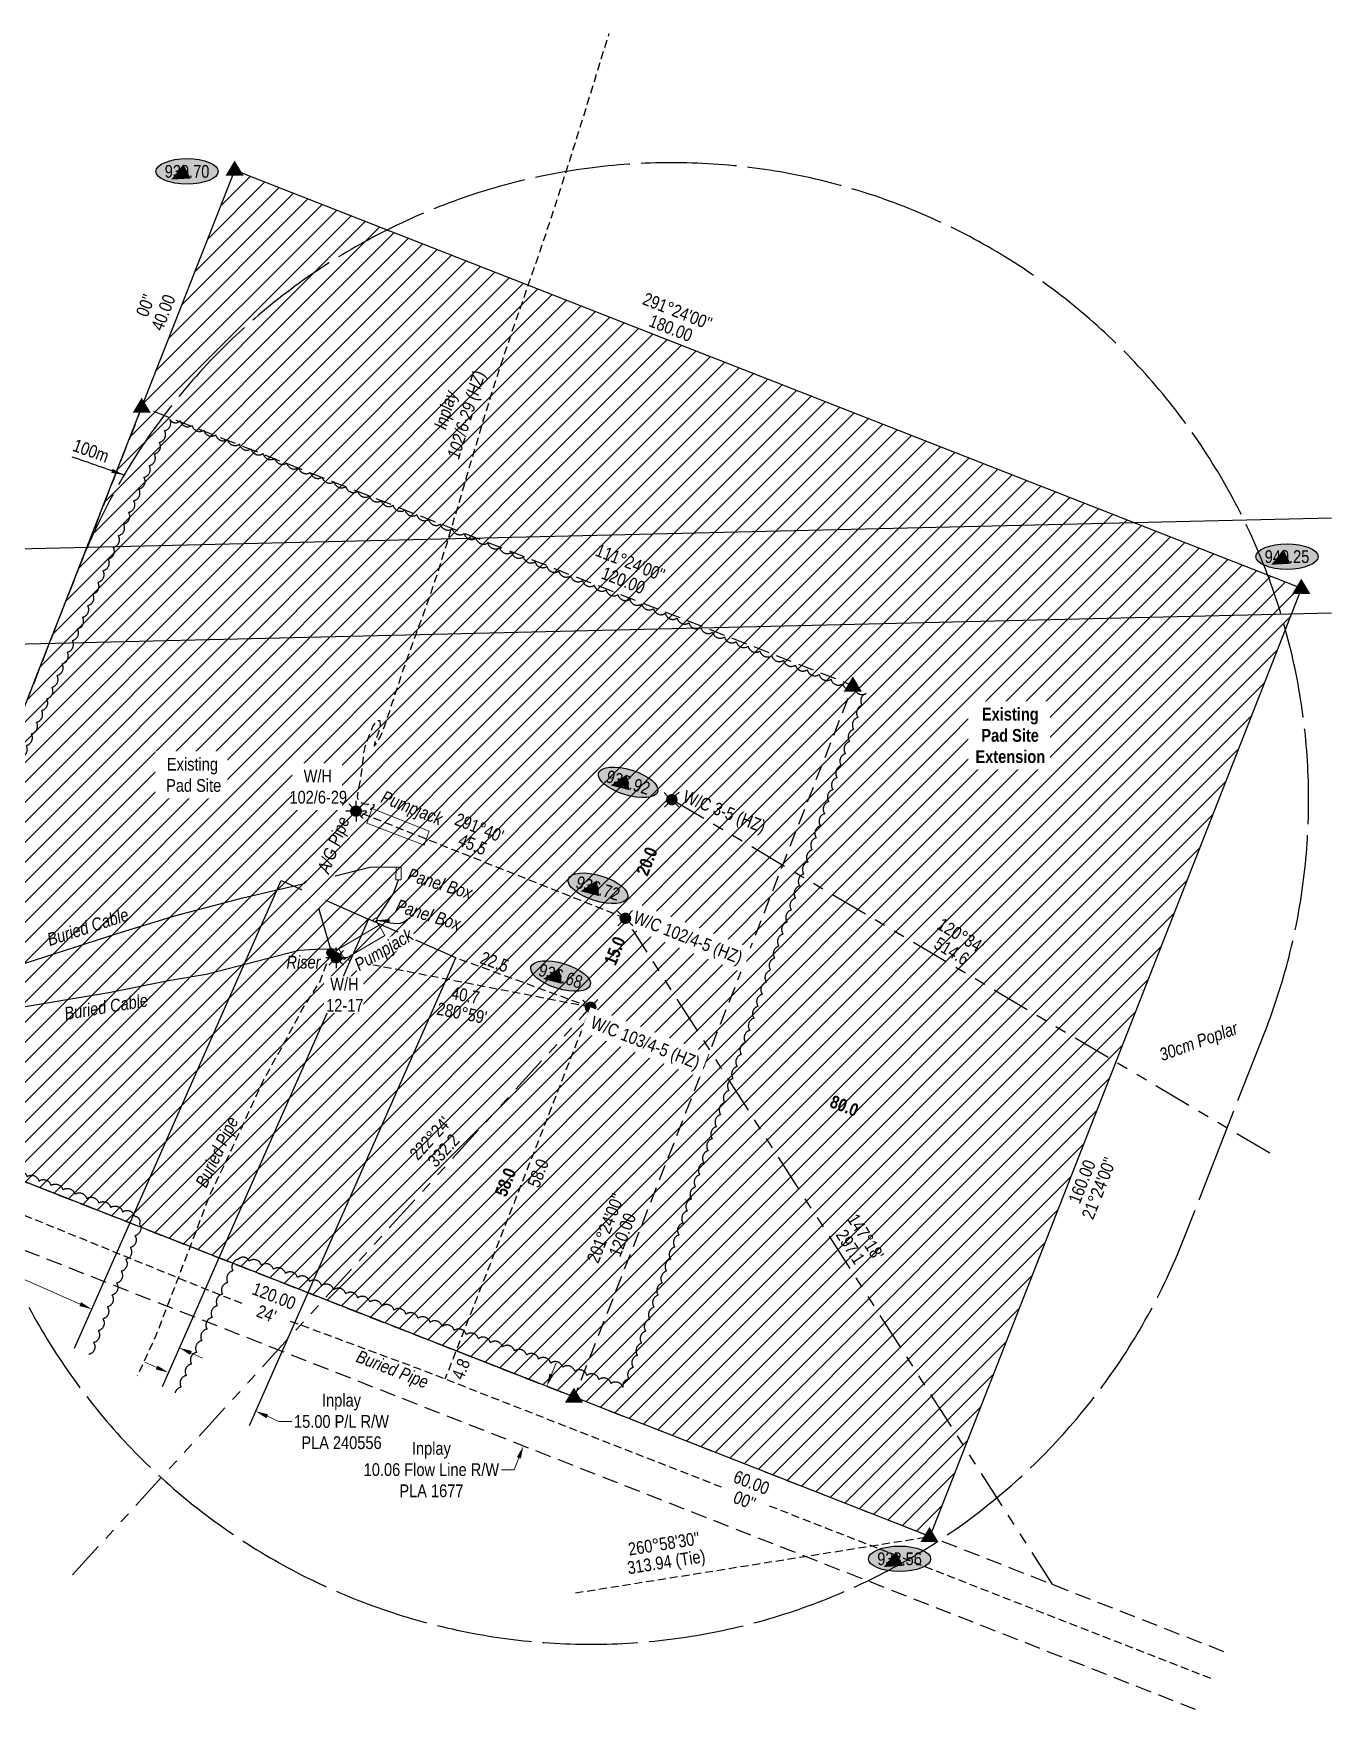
# Model space of a CAD drawing. Extents: x 606063 to 618175, y 5894688 to 5903993.
# Drawn here: x 616106 to 617125, y 5898707 to 5900023 of the extents above; entities that cross this region are included whole.
import ezdxf
from ezdxf.enums import TextEntityAlignment as Align

# ---------------------------------------------------------------- set-up
doc = ezdxf.new("R2010")
doc.units = 0
doc.header["$LTSCALE"] = 5
doc.header["$PDMODE"] = 34
doc.header["$PDSIZE"] = 0.5
for name, pattern in [('0', [1, 1, 0]), ('DASHED1', [0.375, 0.25, -0.125]), ('foc-ACCESSROAD', [3.75, 2.5, -1.25]), ('foc-BUFFER', [16.75, 15, -1.75]), ('foc-DOT', [1, 0.2, -0.8]), ('foc-DRILLPATH', [14.75, 6, -1.75, 1.75, -1.75, 1.75, -1.75]), ('foc-FLOWLINE', [3.75, 2.5, -1.25]), ('foc-TIELINE', [1.875, 1.25, -0.625]), ('UG_PIPE', [1.875, 1.25, -0.625])]:
    doc.linetypes.add(name, pattern=pattern)
doc.layers.get('Defpoints').update_dxf_attribs({"color": 9})
for name, color, linetype in [('AS-CABLE', 224, 'foc-CABLE'), ('AS-PIPE-AG', 44, 'Continuous'), ('AS-PIPE-UG', 44, 'UG_PIPE'), ('AS-PIPE-UG-T', 44, 'Continuous'), ('AS-SYMBOL', 7, 'Continuous'), ('AUX-BUFFER', 7, 'foc-BUFFER'), ('C-FLOWLINE', 13, 'foc-FLOWLINE'), ('C-RW', 13, 'Continuous'), ('C-WS', 13, 'foc-ACCESSROAD'), ('C-WS-S', 13, 'Continuous'), ('DETAIL-HZ-Existing', 8, 'foc-DOT'), ('DRILL-T', 8, 'Continuous'), ('F-RW', 190, 'Continuous'), ('L-BD', 7, 'Continuous'), ('L-MON', 1, 'Continuous'), ('L-TIE', 7, 'foc-TIELINE'), ('P-ELEVATION', 7, 'Continuous'), ('P-PDRILLPATH', 12, 'foc-DRILLPATH'), ('P-PROPOSED', 10, 'Continuous'), ('P-PROPOSED-EXISTING-H', 59, 'Continuous'), ('P-TXT', 4, 'Continuous'), ('T-BUSH', 110, '0'), ('T-BUSH-T', 110, 'Continuous'), ('T-TIE', 201, 'foc-TIELINE')]:
    doc.layers.add(name, color=color, linetype=linetype)
for name, color, linetype, lineweight in [('AS-GENERAL', 48, 'Continuous', 18), ('C-FLOWLINE-T', 13, 'Continuous', 9), ('C-RW-T', 13, 'Continuous', 9), ('C-WS-T', 13, 'Continuous', 9), ('T-TIE-T', 201, 'Continuous', 18)]:
    doc.layers.add(name, color=color, linetype=linetype, lineweight=lineweight)
doc.styles.add('80', font='ARIALN.TTF', dxfattribs={"height": 10})
doc.styles.add('80CG', font='ARIALN.TTF', dxfattribs={"height": 10})
doc.styles.add('80L', font='ARIALN.TTF', dxfattribs={"height": 10})
doc.styles.add('80LS', font='ARIALNI.TTF', dxfattribs={"height": 10})
doc.styles.add('BOLD', font='ARIALNB.TTF')
doc.styles.add('foc-LtypeFont', font='ARIALN.TTF', dxfattribs={"height": 7.35})
doc.linetypes.add('foc-CABLE', pattern='A,2,-1,["C",foc-LtypeFont,S=0.2,R=0,X=-0.625,Y=-0.75],-1.24,8', length=12.24)
doc.dimstyles.new('CG2011', dxfattribs={"dimscale": 5, "dimtxt": 9, "dimasz": 2, "dimexe": 0.2, "dimexo": 0.0625, "dimgap": 0.5, "dimtad": 0, "dimtih": 1, "dimtoh": 1, "dimzin": 0, "dimdsep": 46, "dimtxsty": '80CG', "dimcen": 0.1, "dimse1": 1, "dimse2": 1, "dimclrd": 256, "dimclrt": 256, "dimaunit": 1, "dimadec": 4, "dimazin": 0, "dimtfac": 0.06, "dimtofl": 0, "dimtmove": 0, "dimatfit": 1, "dimfxl": 0.2, "dimtolj": 1, "dimtzin": 0, "dimlwd": -1, "dimarcsym": 0})
doc.dimstyles.new('Compass 5 000', dxfattribs={"dimscale": 5, "dimtxt": 9, "dimasz": 2, "dimexe": 0.2, "dimexo": 0.0625, "dimgap": 0.5, "dimtad": 0, "dimtih": 1, "dimtoh": 1, "dimzin": 0, "dimdsep": 46, "dimtxsty": '80CG', "dimcen": 0.1, "dimse1": 1, "dimse2": 1, "dimclrd": 256, "dimclrt": 256, "dimaunit": 1, "dimadec": 4, "dimazin": 0, "dimtfac": 0.06, "dimtofl": 0, "dimtmove": 0, "dimatfit": 1, "dimfxl": 0.2, "dimtolj": 1, "dimtzin": 0, "dimlwd": -1, "dimarcsym": 0})

# ---------------------------------------------------------------- blocks, each defined once
blk = doc.blocks.new('*D527')
at = {"layer": 'C-FLOWLINE-T', "transparency": 16777216}
for p, q in [((616512.7, 5898970.1), (616516.3, 5898979.4)), ((616487, 5898904.7), (616483.4, 5898895.4)), ((616483.4, 5898895.4), (616473.4, 5898895.4))]:
    blk.add_line(p, q, dxfattribs=at)
for points in [[(616511.1, 5898970.7), (616514.2, 5898969.5), (616509, 5898960.8)], [(616485.5, 5898905.3), (616488.6, 5898904.1), (616490.7, 5898914)]]:
    blk.add_solid(points, dxfattribs=at)
at = {"layer": 'Defpoints', "color": 0, "transparency": 16777216}
for p in [(616567.5, 5898937.9), (616490.7, 5898914), (616549.1, 5898891.1)]:
    blk.add_point(p, dxfattribs=at)
at = {"layer": 'C-FLOWLINE-T', "transparency": 16777216, "insert": (616418.4, 5898895.4), "char_height": 10, "attachment_point": 5, "style": '80CG'}
blk.add_mtext('\\A1;Inplay\\P10.06 Flow Line R/W\\PPLA 1677', dxfattribs=at)
blk = doc.blocks.new('*D528')
at = {"layer": 'C-RW-T', "transparency": 16777216}
for p, q in [((616088.8, 5899049.2), (616078.8, 5899049.2)), ((616142.7, 5899025.4), (616088.8, 5899049.2)), ((616229.6, 5898987), (616238.7, 5898983))]:
    blk.add_line(p, q, dxfattribs=at)
for points in [[(616143.3, 5899026.9), (616142, 5899023.9), (616151.8, 5899021.4)], [(616230.3, 5898988.6), (616228.9, 5898985.5), (616220.4, 5898991.1)]]:
    blk.add_solid(points, dxfattribs=at)
at = {"layer": 'Defpoints', "color": 0, "transparency": 16777216}
for p in [(616221.2, 5899178.5), (616289.8, 5899148.2), (616220.4, 5898991.1)]:
    blk.add_point(p, dxfattribs=at)
at = {"layer": 'C-RW-T', "transparency": 16777216, "insert": (616039.8, 5899049.2), "char_height": 10, "attachment_point": 5, "style": '80CG'}
blk.add_mtext('\\A1;Inplay\\P15.00 P/L R/W\\PPlan 012 3586\\PPLA 010634', dxfattribs=at)
blk = doc.blocks.new('WC')
at = {"layer": 'L-MON'}
h = blk.add_hatch(color=255, dxfattribs=at)
h.dxf.hatch_style = 1
edge = h.paths.add_edge_path()
edge.add_arc((0, 0), 0.9, 0, 360)
at = {"layer": 'L-MON', "color": 240, "flags": 128}
for points in [[(-0.62, 0.5), (-1.23, 1.12)], [(0.52, 0.61), (1.13, 1.21)], [(-1.18, -1.18), (-0.56, -0.57)], [(1.16, -1.18), (0.56, -0.57)]]:
    blk.add_lwpolyline(points, dxfattribs=at)
at = {"layer": 'L-MON', "color": 240}
for radius in [0.8, 0.373]:
    blk.add_circle((0, 0), radius, dxfattribs=at)
blk = doc.blocks.new('we')
at = {"layer": 'P-ELEVATION'}
h = blk.add_hatch(color=111, dxfattribs=at)
h.dxf.hatch_style = 1
edge = h.paths.add_edge_path()
edge.add_ellipse((0, 0), major_axis=(-24.4, 0), ratio=0.410256, start_angle=0, end_angle=360)
at = {"layer": 'P-ELEVATION', "color": 7, "flags": 128}
blk.add_lwpolyline([(0, 0, 12.5, 0, 0), (-12.4, -6.4, 0, 0, 0)], format="xyseb", dxfattribs=at)
at = {"layer": 'P-ELEVATION', "color": 7}
blk.add_ellipse((0, 0), major_axis=(-24.4, 0), ratio=0.410256, dxfattribs=at)
at = {"layer": 'P-ELEVATION', "style": '80'}
blk.add_attdef('ELEVATION', text='', height=10, dxfattribs=at).set_placement((0, 0), align=Align.MIDDLE_CENTER)
blk = doc.blocks.new('RISER')
h = blk.add_hatch(color=255)
h.dxf.hatch_style = 1
edge = h.paths.add_edge_path()
edge.add_arc((0, 0), 0.7, 0, 360)
blk.add_hatch(color=48).paths.add_polyline_path([(0.58, -0.15), (-0.58, -0.15, 0.774597)])
at = {"color": 48}
blk.add_line((-0.58, -0.15), (0.58, -0.15), dxfattribs=at)
blk.add_circle((0, 0), 0.6, dxfattribs=at)
blk = doc.blocks.new('GAS')
h = blk.add_hatch(color=255)
h.dxf.hatch_style = 1
edge = h.paths.add_edge_path()
edge.add_arc((0, 0), 0.9, 0, 360)
for p, q in [((-0.81, 0), (-1.62, 0)), ((-0.57, 0.57), (-1.14, 1.14)), ((0, 0.81), (0, 1.62)), ((0.57, 0.57), (1.14, 1.14)), ((1.62, 0), (0.81, 0)), ((-0.57, -0.57), (-1.14, -1.14)), ((0, -0.81), (0, -1.62)), ((1.14, -1.14), (0.57, -0.57))]:
    blk.add_line(p, q)
blk.add_circle((0, 0), 0.8)
blk = doc.blocks.new('STRIA')
blk.add_hatch(color=255).paths.add_polyline_path([(-0.04, 1.52), (-1.47, -0.87), (1.39, -0.87)])
blk = doc.blocks.new('STRIAA')
blk.add_blockref('STRIA', (0, 0))
blk = doc.blocks.new('STRIB')
at = {"color": 1}
blk.add_solid([(-1.12, -0.67), (-0.04, 1.13), (1.04, -0.67)], dxfattribs=at)
blk = doc.blocks.new('STRIBB')
blk.add_blockref('STRIB', (0, 0))
blk = doc.blocks.new('STRICC')
for name in ['STRIAA', 'STRIBB']:
    blk.add_blockref(name, (0, 0))
blk = doc.blocks.new('fdspike')
blk.add_blockref('STRICC', (0, 0))
blk = doc.blocks.new('TRIA')
blk.add_hatch(color=255).paths.add_polyline_path([(-0.04, 1.52), (-1.47, -0.87), (1.39, -0.87)])
blk = doc.blocks.new('TRIAA')
blk.add_blockref('TRIA', (0, 0))
blk = doc.blocks.new('TRIB')
at = {"color": 1}
blk.add_lwpolyline([(-1.12, -0.67), (-0.04, 1.13), (1.04, -0.67)], close=True, dxfattribs=at)
blk = doc.blocks.new('TRIBB')
blk.add_blockref('TRIB', (0, 0))
blk = doc.blocks.new('TRICC')
for name in ['TRIAA', 'TRIBB']:
    blk.add_blockref(name, (0, 0))
blk = doc.blocks.new('plspike')
blk.add_blockref('TRICC', (0, 0))
blk = doc.blocks.new('*D600')
at = {"layer": 'C-RW-T', "transparency": 16777216}
for p, q in [((616202.7, 5898975.6), (616193.5, 5898979.7)), ((616289.6, 5898937.3), (616298.7, 5898933.2)), ((616298.7, 5898933.2), (616308.7, 5898933.2))]:
    blk.add_line(p, q, dxfattribs=at)
for points in [[(616203.4, 5898977.1), (616202, 5898974.1), (616211.8, 5898971.6)], [(616290.2, 5898938.8), (616288.9, 5898935.7), (616280.4, 5898941.3)]]:
    blk.add_solid(points, dxfattribs=at)
at = {"layer": 'Defpoints', "color": 0, "transparency": 16777216}
for p in [(616327.4, 5899233.3), (616396, 5899203), (616280.4, 5898941.3)]:
    blk.add_point(p, dxfattribs=at)
at = {"layer": 'C-RW-T', "transparency": 16777216, "insert": (616347.8, 5898933.2), "char_height": 10, "attachment_point": 5, "style": '80CG'}
blk.add_mtext('\\A1;Inplay\\P15.00 P/L R/W\\PPLA 240556', dxfattribs=at)

msp = doc.modelspace()

# ---------------------------------------------------------------- linework, layer by layer
at = {"layer": 'AS-CABLE', "flags": 128}
for points in [[(615453.488, 5899452.937), (615457.103, 5899451.715), (615535.473, 5899426.355), (615623.773, 5899389.93), (615760.793, 5899344.125), (615851.503, 5899311.535), (615955.528, 5899278.005), (616021.308, 5899266.09), (616050.333, 5899256.705), (616085.168, 5899256.63), (616165.128, 5899270.07), (616212.083, 5899279.37), (616241.523, 5899284.43), (616314.478, 5899303.295), (616327.063, 5899303.845), (616345.713, 5899304.19)], [(616021.308, 5899266.09), (616051.743, 5899276.125), (616099.528, 5899292.87), (616171.578, 5899316.34), (616217.818, 5899330.505), (616270.273, 5899344.34), (616324.253, 5899356.92), (616371.198, 5899368.695), (616392.638, 5899368.21)], [(616375.538, 5899327.805), (616388.678, 5899347.65), (616392.538, 5899358.34)], [(616377.388, 5899322.795), (616375.061, 5899326.204)]]:
    msp.add_lwpolyline(points, dxfattribs=at)
at = {"layer": 'AS-GENERAL', "flags": 128}
for points in [[(616390.638, 5899368.23), (616390.538, 5899358.36), (616394.537, 5899358.32), (616394.637, 5899368.19)], [(616345.713, 5899304.19), (616377.388, 5899322.795), (616381.798, 5899314.71), (616350.208, 5899296.165)]]:
    msp.add_lwpolyline(points, close=True, dxfattribs=at)
at = {"layer": 'AS-PIPE-AG', "flags": 128}
msp.add_lwpolyline([(616348.228, 5899295.82), (616340.643, 5899299.045), (616341.803, 5899302.065), (616340.263, 5899304.42), (616339.088, 5899304.415), (616330.148, 5899335.055), (616355.333, 5899399.705), (616354.748, 5899400.16), (616361.438, 5899417.145)], dxfattribs=at)
at = {"layer": 'AS-PIPE-UG', "flags": 128}
for points in [[(617030.361, 5898731.456), (616409.263, 5898974.225), (616256.173, 5899030.955), (616108.153, 5899091.125), (615975.838, 5899143.08), (615745.198, 5899232.43), (615583.208, 5899294.565), (615462.513, 5899345.525), (615417.71, 5899361.633)], [(616339.243, 5899301.18), (616330.973, 5899279.07), (616317.218, 5899257.325), (616303.348, 5899231.43), (616286.503, 5899201.31), (616259.503, 5899142.645), (616244.078, 5899110.47), (616226.348, 5899063.685), (616201.598, 5898999.42), (616187.406, 5898968.981)]]:
    msp.add_lwpolyline(points, dxfattribs=at)
at = {"layer": 'C-FLOWLINE', "flags": 128}
for points in [[(617040.694, 5898752.46), (615426.815, 5899384.869)], [(617018.422, 5898707.184), (615410.085, 5899337.421)]]:
    msp.add_lwpolyline(points, dxfattribs=at)
at = {"layer": 'C-RW', "flags": 128}
for points in [[(616138.278, 5898990.67), (616160.767, 5899041.629), (616181.105, 5899087.71), (616300.342, 5899357.875), (616368.928, 5899327.403), (616251.027, 5899060.341), (616230.684, 5899014.263), (616206.895, 5898960.377)], [(616275.48, 5898930.098), (616437.513, 5899297.125), (616368.928, 5899327.403)]]:
    msp.add_lwpolyline(points, dxfattribs=at)
at = {"layer": 'C-WS', "flags": 128}
msp.add_lwpolyline([(615426.815, 5899384.869), (615972.27, 5899171.129), (616530.696, 5898952.306), (616749.519, 5899510.732), (616191.093, 5899729.555), (616036.093, 5899334.003), (615938.937, 5899291.553), (615463.286, 5899477.94)], dxfattribs=at)
at = {"layer": 'F-RW', "flags": 128}
for points in [[(615437.626, 5899587.506), (615460.828, 5899603.2), (617125.179, 5899642.589)], [(617125.179, 5899567.597), (615494.784, 5899529.011), (615479.622, 5899519.63)]]:
    msp.add_lwpolyline(points, dxfattribs=at)
at = {"layer": 'L-TIE'}
for p, q in [((616543.433, 5899258.39, 4684.595), (616343.618, 5899297.18, 4682.05)), ((616531.476, 5898798.695), (616809.86, 5898842.914))]:
    msp.add_line(p, q, dxfattribs=at)
at = {"layer": 'P-PDRILLPATH', "flags": 128}
for points in [[(617076.695, 5899143.855), (616607.228, 5899421.265)], [(616906.427, 5898805.073), (616570.728, 5899328.19)], [(616136.637, 5898812.87), (616543.433, 5899258.39)]]:
    msp.add_lwpolyline(points, dxfattribs=at)
at = {"layer": 'T-BUSH', "flags": 128}
for points in [[(615557.623, 5899776.892, 0.52056705), (615557.83, 5899766.898, 0.52056705), (615558.036, 5899756.904, 0.52056705), (615558.242, 5899746.91, 0.52056705), (615558.449, 5899736.916, 0.52056705), (615558.655, 5899726.922, 0.52056705), (615558.861, 5899716.928, 0.52056705), (615559.068, 5899706.934, 0.52056705), (615559.274, 5899696.94, 0.52056705), (615559.48, 5899686.946, 0.52056705), (615559.687, 5899676.952, 0.52056705), (615559.893, 5899666.958, 0.52056705), (615560.099, 5899656.964, 0.52056705), (615560.306, 5899646.97, 0.52056705), (615560.512, 5899636.976, 0.52056705), (615560.718, 5899626.982, 0.52056705), (615560.925, 5899616.988, 0.52056705), (615561.131, 5899606.994, 0.52056705), (615561.337, 5899597, 0.52056705), (615561.544, 5899587.006, 0.52056705), (615561.75, 5899577.012, 0.52056705), (615561.956, 5899567.018, 0.52056705), (615562.163, 5899557.024, 0.52056705), (615562.369, 5899547.03, 0.52056705), (615562.576, 5899537.036, 0.52056705), (615562.782, 5899527.042, 0.52056705), (615562.988, 5899517.048, 0.52056705), (615563.195, 5899507.054, 0.52056705), (615563.401, 5899497.06, 0.52056705), (615563.607, 5899487.066, 0.52056705), (615563.814, 5899477.072, 0.52056705), (615564.02, 5899467.078, 0.52056705), (615564.226, 5899457.084, 0.52056705), (615564.433, 5899447.09, 0.52056705), (615567.34, 5899438.505, 0.52056705), (615575.421, 5899432.621, 0.52056705), (615583.501, 5899426.737, 0.52056705), (615591.582, 5899420.853, 0.52056705), (615600.979, 5899417.517, 0.52056705), (615610.456, 5899414.34, 0.52056705), (615619.934, 5899411.162, 0.52056705), (615629.411, 5899407.984, 0.52056705), (615638.889, 5899404.806, 0.52056705), (615648.366, 5899401.628, 0.52056705), (615657.844, 5899398.45, 0.52056705), (615667.321, 5899395.272, 0.52056705), (615676.799, 5899392.095, 0.52056705), (615686.277, 5899388.917, 0.52056705), (615695.754, 5899385.739, 0.52056705), (615705.232, 5899382.561, 0.52056705), (615714.709, 5899379.383, 0.52056705), (615724.187, 5899376.205, 0.52056705), (615733.664, 5899373.027, 0.52056705), (615743.142, 5899369.85, 0.52056705), (615752.62, 5899366.672, 0.52056705), (615762.097, 5899363.494, 0.52056705), (615771.575, 5899360.316, 0.52056705), (615781.052, 5899357.138, 0.52056705), (615790.53, 5899353.96, 0.52056705), (615800.007, 5899350.782, 0.52056705), (615809.485, 5899347.605, 0.52056705), (615818.963, 5899344.427, 0.52056705), (615828.44, 5899341.249, 0.52056705), (615837.918, 5899338.071, 0.52056705), (615847.395, 5899334.893, 0.52056705), (615856.873, 5899331.715, 0.52056705), (615866.35, 5899328.537, 0.52056705), (615875.828, 5899325.359, 0.52056705), (615885.306, 5899322.182, 0.52056705), (615894.783, 5899319.004, 0.52056705), (615904.261, 5899315.826, 0.52056705), (615913.738, 5899312.648, 0.52056705), (615923.216, 5899309.47, 0.52056705), (615932.693, 5899306.292, 0.52056705), (615942.171, 5899303.114, 0.52056705), (615951.648, 5899299.937, 0.52056705), (615961.126, 5899296.759, 0.52056705), (615970.649, 5899294.204, 0.52056705), (615980.484, 5899295.99, 0.52056705), (615990.319, 5899297.777, 0.52056705), (616000.154, 5899299.563, 0.52056705), (616009.99, 5899301.349, 0.52056705), (616018.61, 5899305.494, 0.52056705), (616025.774, 5899312.465, 0.52056705), (616032.938, 5899319.437, 0.52056705), (616039.863, 5899326.573, 0.52056705), (616043.886, 5899335.725, 0.52056705), (616047.908, 5899344.876, 0.52056705), (616051.931, 5899354.027, 0.52056705), (616055.953, 5899363.178, 0.52056705), (616059.976, 5899372.329, 0.52056705), (616063.998, 5899381.48, 0.52056705), (616068.02, 5899390.631, 0.52056705), (616072.043, 5899399.782, 0.52056705), (616076.065, 5899408.933, 0.52056705), (616080.088, 5899418.085, 0.52056705), (616084.11, 5899427.236, 0.52056705), (616088.133, 5899436.387, 0.52056705), (616092.155, 5899445.538, 0.52056705), (616096.178, 5899454.689, 0.52056705), (616100.2, 5899463.84, 0.52056705), (616104.223, 5899472.991, 0.52056705), (616108.245, 5899482.142, 0.52056705), (616112.268, 5899491.293, 0.52056705), (616116.29, 5899500.444, 0.52056705), (616120.313, 5899509.596, 0.52056705), (616124.335, 5899518.747, 0.52056705), (616128.358, 5899527.898, 0.52056705), (616132.38, 5899537.049, 0.52056705), (616136.403, 5899546.2, 0.52056705), (616140.425, 5899555.351, 0.52056705), (616144.448, 5899564.502, 0.52056705), (616148.47, 5899573.653, 0.52056705), (616152.493, 5899582.804, 0.52056705), (616156.515, 5899591.956, 0.52056705), (616160.537, 5899601.107, 0.52056705), (616164.56, 5899610.258, 0.52056705), (616168.582, 5899619.409, 0.52056705), (616172.605, 5899628.56, 0.52056705), (616176.627, 5899637.711, 0.52056705), (616180.65, 5899646.862, 0.52056705), (616184.672, 5899656.013, 0.52056705), (616188.695, 5899665.164, 0.52056705), (616192.717, 5899674.316, 0.52056705), (616196.74, 5899683.467, 0.52056705), (616200.762, 5899692.618, 0.52056705), (616204.785, 5899701.769, 0.52056705), (616208.807, 5899710.92, 0.52056705), (616212.83, 5899720.071, 0.52056705), (616221.162, 5899718.719, 0.52056705), (616230.452, 5899715.031, 0.52056705), (616239.743, 5899711.343, 0.52056705), (616249.034, 5899707.654, 0.52056705), (616258.325, 5899703.966, 0.52056705), (616267.616, 5899700.277, 0.52056705), (616276.906, 5899696.589, 0.52056705), (616286.197, 5899692.9, 0.52056705), (616295.488, 5899689.212, 0.52056705), (616304.779, 5899685.524, 0.52056705), (616314.07, 5899681.835, 0.52056705), (616323.36, 5899678.147, 0.52056705), (616332.651, 5899674.458, 0.52056705), (616341.942, 5899670.77, 0.52056705), (616351.233, 5899667.082, 0.52056705), (616360.523, 5899663.393, 0.52056705), (616369.814, 5899659.705, 0.52056705), (616379.105, 5899656.016, 0.52056705), (616388.396, 5899652.328, 0.52056705), (616397.687, 5899648.64, 0.52056705), (616406.977, 5899644.951, 0.52056705), (616416.268, 5899641.263, 0.52056705), (616425.559, 5899637.574, 0.52056705), (616434.85, 5899633.886, 0.52056705), (616444.141, 5899630.198, 0.52056705), (616453.431, 5899626.509, 0.52056705), (616462.722, 5899622.821, 0.52056705), (616472.013, 5899619.132, 0.52056705), (616481.304, 5899615.444, 0.52056705), (616490.595, 5899611.756, 0.52056705), (616499.885, 5899608.067, 0.52056705), (616509.176, 5899604.379, 0.52056705), (616518.467, 5899600.69, 0.52056705), (616527.758, 5899597.002, 0.52056705), (616537.048, 5899593.313, 0.52056705), (616546.339, 5899589.625, 0.52056705), (616555.63, 5899585.937, 0.52056705), (616564.921, 5899582.248, 0.52056705), (616574.212, 5899578.56, 0.52056705), (616583.502, 5899574.871, 0.52056705), (616592.793, 5899571.183, 0.52056705), (616602.084, 5899567.495, 0.52056705), (616611.375, 5899563.806, 0.52056705), (616620.666, 5899560.118, 0.52056705), (616629.956, 5899556.429, 0.52056705), (616639.247, 5899552.741, 0.52056705), (616648.538, 5899549.053, 0.52056705), (616657.829, 5899545.364, 0.52056705), (616667.119, 5899541.676, 0.52056705), (616676.41, 5899537.987, 0.52056705), (616685.701, 5899534.299, 0.52056705), (616694.992, 5899530.611, 0.52056705), (616704.283, 5899526.922, 0.52056705), (616713.573, 5899523.234, 0.52056705), (616722.864, 5899519.545, 0.52056705), (616732.155, 5899515.857, 0.52056705), (616741.446, 5899512.169, 0.52056705), (616750.737, 5899508.48, 0.52056705), (616759.909, 5899504.737, 0.52056705), (616756.641, 5899495.29, 0.52056705), (616753.373, 5899485.844, 0.52056705), (616750.105, 5899476.397, 0.52056705), (616746.837, 5899466.95, 0.52056705), (616743.569, 5899457.503, 0.52056705), (616740.301, 5899448.056, 0.52056705), (616737.033, 5899438.609, 0.52056705), (616733.765, 5899429.162, 0.52056705), (616730.497, 5899419.715, 0.52056705), (616727.229, 5899410.269, 0.52056705), (616723.961, 5899400.822, 0.52056705), (616720.694, 5899391.375, 0.52056705), (616717.426, 5899381.928, 0.52056705), (616714.158, 5899372.481, 0.52056705), (616710.89, 5899363.034, 0.52056705), (616707.622, 5899353.587, 0.52056705), (616704.354, 5899344.14, 0.52056705), (616701.086, 5899334.693, 0.52056705), (616697.818, 5899325.247, 0.52056705), (616694.55, 5899315.8, 0.52056705), (616691.282, 5899306.353, 0.52056705), (616688.014, 5899296.906, 0.52056705), (616684.746, 5899287.459, 0.52056705), (616681.478, 5899278.012, 0.52056705), (616678.21, 5899268.565, 0.52056705), (616674.942, 5899259.118, 0.52056705), (616671.674, 5899249.671, 0.52056705), (616668.406, 5899240.225, 0.52056705), (616665.139, 5899230.778, 0.52056705), (616661.871, 5899221.331, 0.52056705), (616658.603, 5899211.884, 0.52056705), (616655.335, 5899202.437, 0.52056705), (616652.067, 5899192.99, 0.52056705), (616648.799, 5899183.543, 0.52056705), (616645.531, 5899174.096, 0.52056705), (616642.263, 5899164.65, 0.52056705), (616638.995, 5899155.203, 0.52056705), (616635.727, 5899145.756, 0.52056705), (616632.459, 5899136.309, 0.52056705), (616629.191, 5899126.862, 0.52056705), (616625.923, 5899117.415, 0.52056705), (616622.655, 5899107.968, 0.52056705), (616619.387, 5899098.521, 0.52056705), (616616.119, 5899089.074, 0.52056705), (616612.851, 5899079.628, 0.52056705), (616609.584, 5899070.181, 0.52056705), (616606.316, 5899060.734, 0.52056705), (616603.048, 5899051.287, 0.52056705), (616599.78, 5899041.84, 0.52056705), (616596.512, 5899032.393, 0.52056705), (616593.244, 5899022.946, 0.52056705), (616589.976, 5899013.499, 0.52056705), (616586.708, 5899004.052, 0.52056705), (616583.44, 5898994.606, 0.52056705), (616580.172, 5898985.159, 0.52056705), (616576.904, 5898975.712, 0.52056705), (616573.636, 5898966.265, 0.52056705), (616568.902, 5898959.809, 0.52056705), (616559.433, 5898963.012, 0.52056705), (616549.964, 5898966.216, 0.52056705), (616540.495, 5898969.419, 0.52056705), (616531.027, 5898972.622, 0.52056705), (616521.558, 5898975.826, 0.52056705), (616512.089, 5898979.029, 0.52056705), (616502.62, 5898982.233, 0.52056705), (616493.151, 5898985.436, 0.52056705), (616483.682, 5898988.64, 0.52056705), (616474.213, 5898991.843, 0.52056705), (616464.744, 5898995.047, 0.52056705), (616455.275, 5898998.25, 0.52056705), (616445.806, 5899001.454, 0.52056705), (616436.337, 5899004.657, 0.52056705), (616426.868, 5899007.86, 0.52056705), (616417.399, 5899011.064, 0.52056705), (616407.93, 5899014.267, 0.52056705), (616398.461, 5899017.471, 0.52056705), (616388.992, 5899020.674, 0.52056705), (616379.523, 5899023.878, 0.52056705), (616370.054, 5899027.081, 0.52056705), (616360.586, 5899030.285, 0.52056705), (616351.117, 5899033.488, 0.52056705), (616341.648, 5899036.692, 0.52056705), (616332.179, 5899039.895, 0.52056705), (616322.71, 5899043.098, 0.52056705), (616313.241, 5899046.302, 0.52056705), (616303.772, 5899049.505, 0.52056705), (616294.303, 5899052.709, 0.52056705), (616284.834, 5899055.912, 0.52056705), (616275.365, 5899059.116, 0.52056705), (616266.664, 5899060.563, 0.52056705), (616262.593, 5899051.434, 0.52056705), (616258.521, 5899042.305, 0.52056705), (616254.449, 5899033.176, 0.52056705), (616250.377, 5899024.046, 0.52056705), (616246.305, 5899014.917, 0.52056705), (616242.233, 5899005.788, 0.52056705), (616238.162, 5898996.659, 0.52056705), (616234.09, 5898987.529, 0.52056705), (616230.018, 5898978.4, 0.52056705), (616225.946, 5898969.271, 0.52056705), (616221.874, 5898960.142, 0.28188643), (616217.171, 5898955.84, 0.28188643)], [(615584.036, 5899205.451, -0.22955366), (615586.558, 5899210.138, -0.52056705), (615586.407, 5899220.133, -0.52056705), (615586.256, 5899230.128, -0.52056705), (615586.106, 5899240.123, -0.52056705), (615585.955, 5899250.118, -0.52056705), (615585.804, 5899260.113, -0.52056705), (615585.654, 5899270.108, -0.52056705), (615585.503, 5899280.103, -0.52056705), (615585.352, 5899290.098, -0.52056705), (615585.202, 5899300.093, -0.52056705), (615585.051, 5899310.088, -0.52056705), (615584.97, 5899315.461, -0.52056705), (615594.35, 5899312.006, -0.52056705), (615603.73, 5899308.551, -0.52056705), (615613.11, 5899305.096, -0.52056705), (615622.49, 5899301.641, -0.52056705), (615631.87, 5899298.186, -0.52056705), (615641.25, 5899294.731, -0.52056705), (615650.631, 5899291.276, -0.52056705), (615660.011, 5899287.821, -0.52056705), (615669.391, 5899284.366, -0.52056705), (615678.771, 5899280.91, -0.52056705), (615688.151, 5899277.455, -0.52056705), (615697.531, 5899274, -0.52056705), (615706.911, 5899270.545, -0.52056705), (615716.291, 5899267.09, -0.52056705), (615725.671, 5899263.635, -0.52056705), (615735.051, 5899260.18, -0.52056705), (615744.431, 5899256.725, -0.52056705), (615753.811, 5899253.27, -0.52056705), (615763.191, 5899249.815, -0.52056705), (615772.571, 5899246.359, -0.52056705), (615781.951, 5899242.904, -0.52056705), (615791.331, 5899239.449, -0.52056705), (615800.711, 5899235.994, -0.52056705), (615810.091, 5899232.539, -0.52056705), (615819.471, 5899229.084, -0.52056705), (615828.852, 5899225.629, -0.52056705), (615838.232, 5899222.174, -0.52056705), (615847.612, 5899218.719, -0.52056705), (615856.992, 5899215.264, -0.52056705), (615866.372, 5899211.808, -0.52056705), (615875.752, 5899208.353, -0.52056705), (615885.132, 5899204.898, -0.52056705), (615894.512, 5899201.443, -0.52056705), (615903.892, 5899197.988, -0.52056705), (615913.272, 5899194.533, -0.52056705), (615922.652, 5899191.078, -0.52056705), (615932.032, 5899187.623, -0.52056705), (615941.412, 5899184.168, -0.52056705), (615950.792, 5899180.713, -0.52056705), (615960.172, 5899177.257, -0.52056705), (615969.552, 5899173.802, -0.52056705), (615978.932, 5899170.347, -0.52056705), (615988.312, 5899166.892, -0.52056705), (615997.692, 5899163.437, -0.52056705), (616007.072, 5899159.982, -0.52056705), (616016.453, 5899156.527, -0.52056705), (616025.833, 5899153.072, -0.52056705), (616035.213, 5899149.617, -0.52056705), (616044.593, 5899146.162, -0.52056705), (616053.973, 5899142.706, -0.52056705), (616063.353, 5899139.251, -0.52056705), (616072.733, 5899135.796, -0.52056705), (616082.113, 5899132.341, -0.52056705), (616091.493, 5899128.886, -0.52056705), (616100.873, 5899125.431, -0.52056705), (616110.253, 5899121.976, -0.52056705), (616119.633, 5899118.521, -0.52056705), (616129.013, 5899115.066, -0.52056705), (616138.393, 5899111.611, -0.52056705), (616147.773, 5899108.155, -0.52056705), (616157.153, 5899104.7, -0.52056705), (616166.533, 5899101.245, -0.52056705), (616175.913, 5899097.79, -0.52056705), (616185.293, 5899094.335, -0.52056705), (616189.19, 5899088.4, -0.52056705), (616185.59, 5899079.074, -0.52056705), (616181.991, 5899069.749, -0.52056705), (616178.391, 5899060.423, -0.52056705), (616174.791, 5899051.098, -0.52056705), (616171.192, 5899041.772, -0.52056705), (616167.592, 5899032.447, -0.52056705), (616163.992, 5899023.121, -0.52056705), (616160.393, 5899013.796, -0.52056705), (616156.793, 5899004.47, -0.52056705), (616153.193, 5898995.145, -0.52056705), (616149.396, 5898985.906, -0.00871741), (616149.495, 5898985.717, -0.00871741)]]:
    msp.add_lwpolyline(points, format="xyb", dxfattribs=at)
at = {"layer": 'T-TIE', "elevation": -4684.595, "flags": 128}
msp.add_lwpolyline([(616543.433, 5899258.39), (616437.513, 5899297.125)], dxfattribs=at)
at = {"layer": 'T-TIE', "flags": 128}
msp.add_lwpolyline([(616543.433, 5899258.39), (616429.05, 5898966.49)], dxfattribs=at)

# ---------------------------------------------------------------- block references
for p, values in [((616226.531, 5899914.444), {'ELEVATION': '939.70'}), ((617090.25, 5899612.074), {'ELEVATION': '940.25'}), ((616786.018, 5898825.438), {'ELEVATION': '933.56'})]:
    msp.add_blockref('we', p).add_auto_attribs(values)
at = {"rotation": 342.6381659843117}
for p, values in [((616572.902, 5899434.898), {'ELEVATION': '936.92'}), ((616549.237, 5899351.777), {'ELEVATION': '936.72'}), ((616519.871, 5899282.933), {'ELEVATION': '936.68'})]:
    msp.add_blockref('we', p, dxfattribs=at).add_auto_attribs(values)
at = {"xscale": 5.000000000000015, "yscale": 5.000000000000015, "zscale": 5.000000000000015}
msp.add_blockref('WC', (616543.433, 5899258.39), dxfattribs=at)
at = {"layer": 'L-MON', "xscale": 5.000000000000015, "yscale": 5.000000000000015, "zscale": 5.000000000000015}
for name, p in [('plspike', (616264.063, 5899915.425)), ('fdspike', (616191.138, 5899729.325)), ('plspike', (617101.673, 5899587.165)), ('fdspike', (616749.528, 5899510.475)), ('fdspike', (616530.558, 5898952.275)), ('plspike', (616809.693, 5898842.885))]:
    msp.add_blockref(name, p, dxfattribs=at)
at = {"layer": 'L-MON', "color": 5, "xscale": 5.000000000000015, "yscale": 5.000000000000015, "zscale": 5.000000000000015}
msp.add_blockref('WC', (616607.228, 5899421.265, 4684.595), dxfattribs=at)

# ---------------------------------------------------------------- texts
at = {"insert": (616618.599, 5899429.108), "char_height": 10, "attachment_point": 1, "rotation": 338.601957, "style": '80L'}
msp.add_mtext_dynamic_manual_height_columns('\\pt100;W/C 3-5 (HZ)', width=67.48745, gutter_width=99.962, heights=[0], dxfattribs=at)
at = {"layer": 'AS-CABLE', "char_height": 10, "attachment_point": 1, "style": '80L'}
for insert, rotation in [((616115.338, 5899315.788), 18.042813), ((616129.151, 5899258.091), 9.541319)]:
    msp.add_mtext_dynamic_manual_height_columns('\\pi0.29898;{\\fArial Narrow|b0|i1|c0|p34;Buried Cable}', width=66.03452, gutter_width=99.962, heights=[0], dxfattribs=dict(at, insert=insert, rotation=rotation))
at = {"layer": 'AS-PIPE-UG-T', "char_height": 9.99615, "attachment_point": 1, "style": '80L'}
for insert, rotation in [((616232.537, 5899120.027), 64.457239), ((616361.771, 5898989.741), 338.823618)]:
    msp.add_mtext_dynamic_manual_height_columns('\\pi0.29886;{\\fArial Narrow|b0|i1|c0|p34;Buried Pipe}', width=59.01317, gutter_width=99.918, heights=[0], dxfattribs=dict(at, insert=insert, rotation=rotation))
at = {"layer": 'AUX-BUFFER', "insert": (616139.335, 5899704.762), "char_height": 10, "attachment_point": 1, "rotation": 340.177288, "style": '80L'}
msp.add_mtext_dynamic_manual_height_columns('100m', width=34.23455, gutter_width=225, heights=[0], dxfattribs=at)
at = {"layer": 'DRILL-T', "insert": (616414.244, 5899694.924), "char_height": 9.99615, "attachment_point": 1, "rotation": 72.859265, "style": '80L'}
msp.add_mtext_dynamic_manual_height_columns('\\pi20.00478;{\\fArial Narrow|b0|i1|c0|p34;Inplay\\P\\pi0.8989;102/6-29 (HZ)}', width=70.71399, gutter_width=100, heights=[0], dxfattribs=at)
at = {"layer": 'L-BD', "style": '80L'}
for s, height, rotation, p in [("00''", 9.9962, 68.6006, (616193.876, 5899809.191)), ('40.00', 9.9962, 68.6006, (616207.836, 5899803.72)), ("291°24'00''", 9.99615, 338.602, (616611.639, 5899804.723)), ('180.00', 9.9962, 338.602, (616606.442, 5899791.461)), ("111°24'00''", 9.99615, 338.6006, (616574.601, 5899607.389)), ('120.00', 9.9962, 338.6006, (616569.13, 5899593.428)), ('45.5', 9.9962, 338.3217, (616450.757, 5899386.098)), ("120°34'", 9.9962, 329.421, (616834.179, 5899314.734)), ('514.6', 9.9962, 329.421, (616826.933, 5899302.471)), ('40.7', 9.9962, 349.0138, (616445.098, 5899267.806, 4683.62)), ("280°59'", 9.9962, 349.0138, (616442.384, 5899253.822, 4683.62)), ("222°24'", 9.9962, 47.6014, (616417.404, 5899155.573)), ('332.2', 9.9962, 47.6014, (616427.923, 5899145.968)), ('160.00', 9.9962, 68.602, (616929.242, 5899121.545)), ("21°24'00''", 9.9962, 68.602, (616942.505, 5899116.348)), ("201°24'00''", 9.99615, 68.6006, (616555.104, 5899084.993)), ('120.00', 9.9962, 68.6006, (616568.366, 5899079.795)), ("147°18'", 9.9962, 302.6895, (616759.449, 5899078.065)), ('297.1', 9.9962, 302.6895, (616747.461, 5899070.372)), ("260°58'30''", 9.99615, 9.025634, (616600.976, 5898837.343))]:
    msp.add_text(s, height=height, rotation=rotation, dxfattribs=at).set_placement(p, align=Align.MIDDLE)
at = {"layer": 'L-BD', "color": 3, "style": 'BOLD'}
for s, rotation, p in [('20.0', 68.610678, (616588.157, 5899360.725)), ('15.0', 68.610678, (616562.995, 5899290.445, 370.848)), ('80.0', 338.601957, (616730.417, 5899180.403)), ('58.0', 68.610678, (616477.131, 5899108.882))]:
    msp.add_text(s, height=10, rotation=rotation, dxfattribs=at).set_placement(p)
at = {"layer": 'T-BUSH-T', "insert": (616988.481, 5899225.247), "char_height": 9.99615, "attachment_point": 1, "rotation": 20, "style": '80LS'}
msp.add_mtext_dynamic_manual_height_columns('\\pi0.36364;30cm Poplar', width=65.3818, gutter_width=99.962, heights=[0], dxfattribs=at)
at = {"layer": 'T-TIE-T', "style": '80L'}
msp.add_text('4.8', height=10, rotation=68.601957, dxfattribs=at).set_placement((616441.539, 5898974.37), align=Align.MIDDLE)
at = {"layer": 'T-TIE-T', "char_height": 10, "width": 43.63165, "attachment_point": 2, "style": '80L'}
for s, insert, rotation in [('22.5', (616469.727, 5899298.692), 339.9124), ('58.0', (616497.544, 5899129.948), 68.601957)]:
    msp.add_mtext(s, dxfattribs=dict(at, insert=insert, rotation=rotation))

# ---------------------------------------------------------------- leaders
at = {"layer": 'AUX-BUFFER', "path_type": 1}
msp.add_leader([(616177.052, 5899676.115), (616136.372, 5899690.241)], dimstyle='CG2011', override={"dimasz": 2, "dimgap": 0.5, "dimtad": 0}, dxfattribs=at)

# ---------------------------------------------------------------- next in the draw order: texts
at = {"layer": 'AS-GENERAL', "insert": (616401.368, 5899367.935), "char_height": 10, "attachment_point": 1, "rotation": 342.88975, "style": '80L', "bg_fill": 3, "box_fill_scale": 1.1, "bg_fill_color": 256, "bg_fill_transparency": 0}
msp.add_mtext_dynamic_manual_height_columns('\\pi0.32626;{\\fArial Narrow|b0|i1|c0|p34;Panel Box}', width=52.75348, gutter_width=99.962, heights=[0], dxfattribs=at)
at = {"layer": 'AS-GENERAL', "insert": (616304.276, 5899298.758), "char_height": 10, "attachment_point": 1, "style": '80L', "bg_fill": 3, "box_fill_scale": 1.1, "bg_fill_color": 256, "bg_fill_transparency": 0}
msp.add_mtext_dynamic_manual_height_columns('\\pi0.32626;{\\fArial Narrow|b0|i1|c0|p34;Riser}', width=27.82169, gutter_width=99.962, heights=[0], dxfattribs=at)
at = {"layer": 'AS-PIPE-AG', "insert": (616320.194, 5899344.992), "char_height": 10, "attachment_point": 1, "rotation": 68.716143, "style": '80L', "bg_fill": 2}
msp.add_mtext_dynamic_manual_height_columns('\\pi22.86552;{\\fArial Narrow|b0|i1|c0|p34;A/G Pipe}', width=91.2972, gutter_width=99.918, heights=[0], dxfattribs=at)

# ---------------------------------------------------------------- next in the draw order: linework, layer by layer
at = {"layer": 'AS-GENERAL', "flags": 128}
for points in [[(616371.803, 5899414.28), (616416.748, 5899396.48), (616412.698, 5899385.46), (616367.608, 5899402.745)], [(616376.134, 5899327.003), (616373.809, 5899325.273), (616372.616, 5899326.877), (616374.941, 5899328.607)]]:
    msp.add_lwpolyline(points, close=True, dxfattribs=at)
at = {"layer": 'DETAIL-HZ-Existing', "linetype": 'DASHED1', "ltscale": 5, "flags": 128}
msp.add_lwpolyline([(616362.975, 5899407.667), (616362.975, 5899407.667), (616363.953, 5899408.591), (616365.174, 5899409.821), (616366.942, 5899411.163), (616368.469, 5899412.15), (616369.695, 5899413.179), (616371.368, 5899414.32), (616373.424, 5899416.17), (616373.346, 5899417.368), (616370.746, 5899417.306), (616368.342, 5899417.448), (616366.233, 5899417.798), (616364.167, 5899418.449), (616362.901, 5899419.119), (616362.078, 5899420.049), (616361.769, 5899420.443), (616361.307, 5899420.931), (616360.729, 5899422.118), (616360.289, 5899423.758), (616360.845, 5899427.722), (616362.196, 5899433.956), (616363.245, 5899440.283), (616364.145, 5899446.556), (616364.813, 5899452.124), (616365.138, 5899457.334), (616366.683, 5899463.822), (616369.449, 5899471.59), (616372.479, 5899478.715), (616375.822, 5899483.246), (616378.016, 5899483.498), (616378.247, 5899480.153), (616377.343, 5899476.08), (616376.376, 5899472.606), (616375.058, 5899469.174), (616373.701, 5899465.29), (616373.524, 5899464.286), (616373.49, 5899463.635), (616373.886, 5899463.794), (616374.861, 5899464.868), (616376.309, 5899467.053), (616378.128, 5899470.448), (616380.212, 5899475.349), (616382.563, 5899481.606), (616385.178, 5899489.372), (616388.207, 5899498.647), (616391.752, 5899509.384), (616395.812, 5899521.535), (616400.396, 5899534.848), (616405.655, 5899549.178), (616411.432, 5899564.82), (616417.525, 5899581.921), (616423.969, 5899601.08), (616430.422, 5899621.941), (616437.094, 5899644.107), (616443.806, 5899666.724), (616450.788, 5899690.547), (616458.195, 5899715.481), (616466.178, 5899741.379), (616474.982, 5899768.498), (616484.609, 5899796.786), (616494.766, 5899825.887), (616505.151, 5899855.944), (616515.51, 5899887.05), (616525.936, 5899919.558), (616536.067, 5899951.86), (616546.375, 5899985.116), (616557.051, 5900019.731), (616557.945, 5900022.658)], dxfattribs=at)

# ---------------------------------------------------------------- next in the draw order: block references
at = {"layer": 'AS-SYMBOL', "color": 2, "xscale": 4.998076550000063, "yscale": 4.998076550000063, "zscale": 25.00000000000025}
msp.add_blockref('RISER', (616339.223, 5899301.24), dxfattribs=at)
at = {"layer": 'C-WS-S', "xscale": 5.000000000000015, "yscale": 5.000000000000015, "zscale": 5.000000000000015}
msp.add_blockref('GAS', (616343.658, 5899297.21), dxfattribs=at)

# ---------------------------------------------------------------- next in the draw order: texts
at = {"layer": 'AS-GENERAL', "insert": (616392.228, 5899343.576), "char_height": 10, "attachment_point": 1, "rotation": 342.88975, "style": '80L', "bg_fill": 3, "box_fill_scale": 1.1, "bg_fill_color": 256, "bg_fill_transparency": 0}
msp.add_mtext_dynamic_manual_height_columns('\\pi0.32626;{\\fArial Narrow|b0|i1|c0|p34;Panel Box}', width=52.75348, gutter_width=99.962, heights=[0], dxfattribs=at)

# ---------------------------------------------------------------- next in the draw order: texts
at = {"layer": 'AS-GENERAL', "insert": (616381.365, 5899428.905), "char_height": 10, "attachment_point": 1, "rotation": 338.394473, "style": '80L', "bg_fill": 3, "box_fill_scale": 1.1, "bg_fill_color": 256, "bg_fill_transparency": 0}
msp.add_mtext_dynamic_manual_height_columns('\\pi0.32626;{\\fArial Narrow|b0|i1|c0|p34;Pumpjack}', width=51.00723, gutter_width=99.962, heights=[0], dxfattribs=at)

# ---------------------------------------------------------------- next in the draw order: leaders
at = {"layer": 'AS-GENERAL', "path_type": 1}
msp.add_leader([(616375.613, 5899326.615), (616396.176, 5899325.22), (616401.679, 5899328.887)], dimstyle='Compass 5 000', override={"dimgap": 0.5, "dimtad": 0}, dxfattribs=at)

# ---------------------------------------------------------------- next in the draw order: hatches: boundary and pattern name
at = {"layer": 'P-PROPOSED-EXISTING-H'}
h = msp.add_hatch(dxfattribs=at)
h.set_pattern_fill('ANSI31', color=256, scale=3.498654, style=0)
h.set_pattern_definition([(45, (1318.483, 7677.478), (-7.854701318, 7.854701318), [])])
h.paths.add_polyline_path([(615972.27, 5899171.129), (616191.093, 5899729.555), (616263.945, 5899915.471), (617101.535, 5899587.256), (616809.86, 5898842.914), (616530.696, 5898952.306)])

# ---------------------------------------------------------------- next in the draw order: linework, layer by layer
at = {"layer": 'AUX-BUFFER', "color": 251, "linetype": 'foc-BUFFER', "flags": 128}
msp.add_lwpolyline([(617072.789, 5899238.913, 1), (616141.666, 5899603.616), (616077.871, 5899440.741, 1), (617008.994, 5899076.038)], format="xyb", close=True, dxfattribs=at)
at = {"layer": 'L-TIE'}
msp.add_line((616570.728, 5899328.19), (616359.173, 5899412.285), dxfattribs=at)
at = {"layer": 'P-PROPOSED'}
msp.add_lwpolyline([(615972.27, 5899171.129), (616191.093, 5899729.555), (616263.945, 5899915.471), (617101.535, 5899587.256), (616809.86, 5898842.914), (616530.696, 5898952.306)], close=True, dxfattribs=at)

# ---------------------------------------------------------------- next in the draw order: texts
at = {"layer": 'L-BD', "style": '80L'}
msp.add_text("291°40'", height=9.9962, rotation=338.3217, dxfattribs=at).set_placement((616456.019, 5899399.335), align=Align.MIDDLE)

# ---------------------------------------------------------------- next in the draw order: texts
at = {"char_height": 10, "attachment_point": 1, "rotation": 338.601957, "style": '80L', "bg_fill": 2}
for s, insert in [('\\pi0.12844,t100.12844;W/C 102/4-5 (HZ)', (616579.527, 5899334.382)), ('\\pi0.12844,t100.12844;W/C 103/4-5 (HZ)', (616546.042, 5899251.884))]:
    msp.add_mtext_dynamic_manual_height_columns(s, width=89.78622, gutter_width=99.962, heights=[0], dxfattribs=dict(at, insert=insert))
at = {"layer": 'C-WS-T', "insert": (616314.252, 5899444.895), "char_height": 10, "attachment_point": 1, "style": '80L', "bg_fill": 2}
msp.add_mtext_dynamic_manual_height_columns('\\pi3.8439;W/H\\P\\pi-7.31913;102/6-29', width=28.8406, gutter_width=49.981, heights=[0], dxfattribs=at)
at = {"layer": 'C-WS-T', "insert": (616335.095, 5899281.539), "char_height": 10, "attachment_point": 1, "style": '80L', "bg_fill": 3, "box_fill_scale": 1.1, "bg_fill_color": 256, "bg_fill_transparency": 0}
msp.add_mtext_dynamic_manual_height_columns('\\pi3.84945;W/H\\P\\pi0.66392;12-17', width=28.85171, gutter_width=49.981, heights=[0], dxfattribs=at)
at = {"layer": 'L-BD', "char_height": 9.99615, "attachment_point": 1, "rotation": 338.5934, "style": '80L', "bg_fill": 3, "box_fill_scale": 1.1, "bg_fill_color": 256, "bg_fill_transparency": 0}
for s, insert, width, line_spacing_factor in [("\\pi-0.11367;120.00 \\P\\pi9.48019;24'", (616280.496, 5899042.723), 33.00681, 0.905116), ("\\pi3.43885;60.00 \\P\\pi9.22789;00''", (616655.052, 5898896.476), 34.56146, 0.9)]:
    msp.add_mtext(s, dxfattribs=dict(at, insert=insert, width=width, line_spacing_factor=line_spacing_factor))
at = {"layer": 'L-BD', "insert": (616602.039, 5898827.964), "char_height": 9.99615, "width": 61.14741, "attachment_point": 2, "rotation": 9.025634, "style": '80L', "bg_fill": 3, "box_fill_scale": 1.1, "bg_fill_color": 256, "bg_fill_transparency": 0}
msp.add_mtext('313.94 (Tie)', dxfattribs=at)
at = {"layer": 'P-TXT', "char_height": 10, "attachment_point": 1, "style": '80L', "bg_fill": 2}
for s, width, insert in [('\\pi5.54113;{\\fArial Narrow|b1|i0|c0|p34;Existing\\P\\pi5.07729;Pad Site \\P\\pi0.46951;Extension}', 54.07681, (616845.141, 5899493.436)), ('\\pi3.94495;Existing\\P\\pi0.15573; Pad Site', 46.30737, (616206.757, 5899454.137))]:
    msp.add_mtext_dynamic_manual_height_columns(s, width=width, gutter_width=49.981, heights=[0], dxfattribs=dict(at, insert=insert))

# ---------------------------------------------------------------- next in the draw order: block references
at = {"layer": 'C-WS-S', "xscale": 5.000000000000015, "yscale": 5.000000000000015, "zscale": 5.000000000000015}
msp.add_blockref('GAS', (616359.213, 5899412.315), dxfattribs=at)
at = {"layer": 'L-MON', "color": 5, "xscale": 5.000000000000015, "yscale": 5.000000000000015, "zscale": 5.000000000000015}
msp.add_blockref('WC', (616570.728, 5899328.19, 4684.595), dxfattribs=at)

# ---------------------------------------------------------------- next in the draw order: texts
at = {"layer": 'AS-GENERAL', "insert": (616356.427, 5899294.944), "char_height": 10, "attachment_point": 1, "rotation": 30.415187, "style": '80L', "bg_fill": 3, "box_fill_scale": 1.1, "bg_fill_color": 256, "bg_fill_transparency": 0}
msp.add_mtext_dynamic_manual_height_columns('\\pi0.32626;{\\fArial Narrow|b0|i1|c0|p34;Pumpjack}', width=51.00723, gutter_width=99.962, heights=[0], dxfattribs=at)

# ---------------------------------------------------------------- next in the draw order: dimensions: what is measured, and where the dimension line sits
at = {"layer": 'C-FLOWLINE-T'}
dim = msp.add_linear_dim(base=(616490.688, 5898913.98), p1=(616567.454, 5898937.902), p2=(616549.109, 5898891.088), angle=248.601957, text='Inplay\\P10.06 Flow Line R/W\\PPLA 1677', dimstyle='Compass 5 000', override={"dimtxt": 10}, dxfattribs=at)
dim.commit()
dim.dimension.update_dxf_attribs({"geometry": '*D527', "text_midpoint": (616418.391, 5898895.359), "dimtype": 161})
at = {"layer": 'C-RW-T'}
dim = msp.add_linear_dim(base=(616280.427, 5898941.303), p1=(616327.386, 5899233.305), p2=(616395.971, 5899203.026), angle=336.179744, text='Inplay\\P15.00 P/L R/W\\PPLA 240556', dimstyle='Compass 5 000', dxfattribs=at)
dim.commit()
dim.dimension.update_dxf_attribs({"geometry": '*D600', "text_midpoint": (616347.809, 5898933.226), "dimtype": 161})
dim = msp.add_linear_dim(base=(616220.449, 5898991.077), p1=(616221.178, 5899178.505), p2=(616289.816, 5899148.203), angle=336.179806, text='Inplay\\P15.00 P/L R/W\\PPlan 012 3586\\PPLA 010634', dimstyle='Compass 5 000', override={"dimtxt": 10}, dxfattribs=at)
dim.commit()
dim.dimension.update_dxf_attribs({"geometry": '*D528', "text_midpoint": (616039.763, 5899049.175), "dimtype": 161})

doc.saveas('drawing.dxf')
